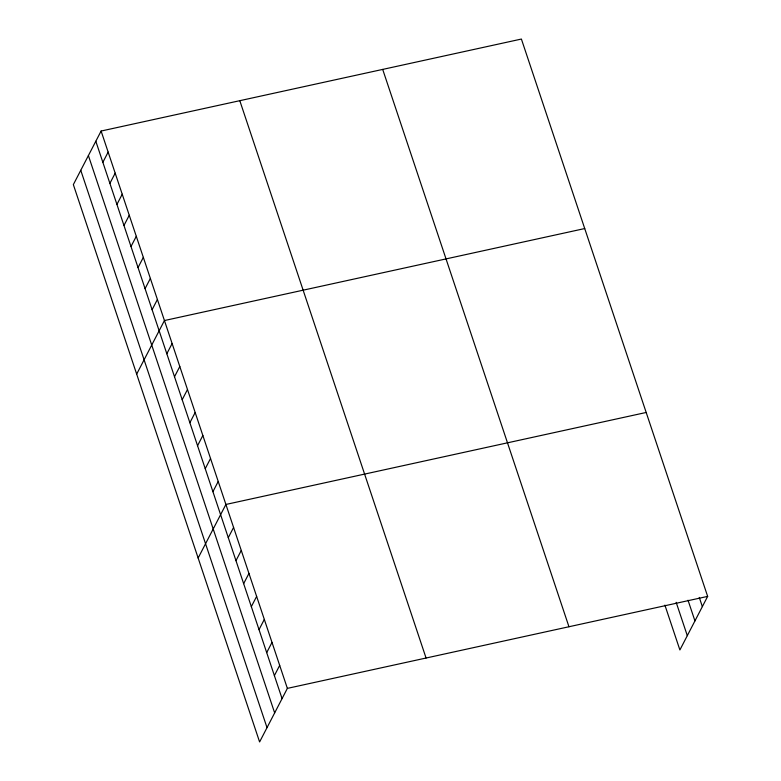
<?xml version="1.0" encoding="UTF-8"?>
<svg xmlns="http://www.w3.org/2000/svg" width="781" height="781" viewBox="0 0 781 781"><rect width="100%" height="100%" fill="white"/><g stroke="black" fill="none" stroke-linecap="round" stroke-linejoin="round"><path stroke-width="1.17" d="M101.11 131.042L73.346 184.609L259.604 741.95L287.369 688.383L101.11 131.042L521.396 39.05L707.654 596.391L679.89 649.958L664.904 605.129M102.848 162.321L108.149 152.1M109.887 183.369L115.188 173.157M116.925 204.427L122.227 194.205M123.964 225.484L129.256 215.263M130.993 246.542L136.294 236.321M138.032 267.59L143.333 257.369M145.071 288.648L150.372 278.426M152.11 309.706L157.401 299.484M136.675 374.109L164.44 320.542L584.725 228.55M166.822 353.754L172.123 343.533M174.505 376.735L179.806 366.523M182.188 399.726L187.489 389.504M189.871 422.716L195.172 412.495M197.554 445.707L202.855 435.486M205.237 468.698L210.538 458.476M212.92 491.688L218.221 481.467M198.14 558.024L225.904 504.458L646.19 412.466M228.286 537.67L233.587 527.448M235.969 560.66L241.27 550.439M243.652 583.651L248.954 573.43M251.336 606.642L256.637 596.42M259.019 629.632L264.32 619.411M266.702 652.623L272.003 642.402M274.385 675.614L279.686 665.392M287.369 688.383L707.654 596.391M699.278 597.416L702.353 606.612M688.022 600.228L694.944 620.915M676.161 602.317L687.3 635.656M382.7 69.411L568.958 626.743M239.806 100.681L426.065 658.022M95.819 141.263L282.068 698.605M88.399 155.565L274.658 712.907M80.765 170.307L267.014 727.648"/></g></svg>
